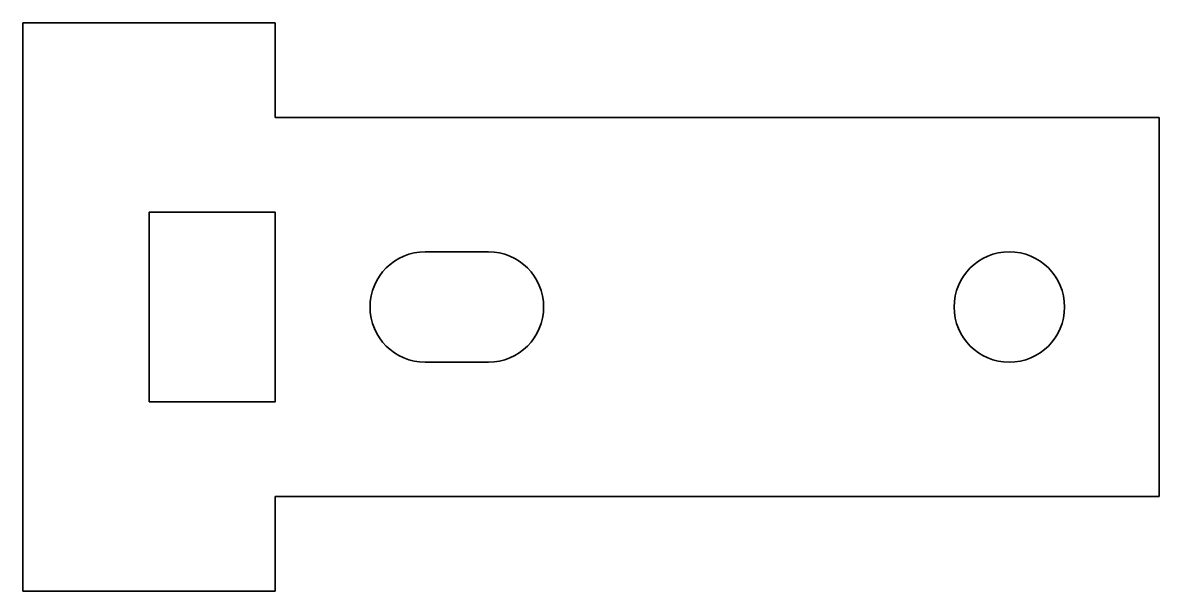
# Model space of a CAD drawing. Header units: millimetres. Extents: x 0 to 36, y 0 to 18.
import ezdxf

# ---------------------------------------------------------------- set-up
doc = ezdxf.new("R2010")
doc.units = ezdxf.units.MM
doc.layers.add('Additional', color=5, linetype='Continuous')
doc.layers.add('Outline', color=7, linetype='Continuous', lineweight=30)

msp = doc.modelspace()

# ---------------------------------------------------------------- linework, layer by layer
at = {"layer": 'Additional', "lineweight": 35}
msp.add_lwpolyline([(4, 6), (8, 6), (8, 12), (4, 12)], close=True, dxfattribs=at)
at = {"layer": 'Outline'}
for p, q in [((0, 18), (8, 18)), ((0, 18), (0, 0)), ((8, 18), (8, 15)), ((8, 15), (36, 15)), ((36, 15), (36, 3)), ((36, 3), (8, 3)), ((8, 3), (8, 0)), ((0, 0), (8, 0))]:
    msp.add_line(p, q, dxfattribs=at)
at = {"layer": 'Outline', "lineweight": 35}
for p, q in [((0, 0), (0, 18)), ((0, 18), (8, 18)), ((8, 18), (8, 15)), ((8, 15), (36, 15)), ((36, 15), (36, 3)), ((4, 6), (4, 12)), ((4, 12), (8, 12)), ((8, 12), (8, 6)), ((12.75, 10.75), (14.75, 10.75)), ((12.75, 7.25), (14.75, 7.25)), ((8, 6), (4, 6)), ((36, 3), (8, 3)), ((8, 3), (8, 0)), ((8, 0), (0, 0))]:
    msp.add_line(p, q, dxfattribs=at)
at = {"layer": 'Outline', "lineweight": 35, "extrusion": (0, 0, -1)}
msp.add_lwpolyline([(-4, 6), (-8, 6), (-8, 12), (-4, 12)], close=True, dxfattribs=at)
at = {"layer": 'Outline', "lineweight": 35}
msp.add_circle((31.25, 9), 1.75, dxfattribs=at)
for centre, start, end in [((12.75, 9), 90, 270), ((14.75, 9), 270, 90)]:
    msp.add_arc(centre, 1.75, start, end, dxfattribs=at)

doc.saveas('drawing.dxf')
